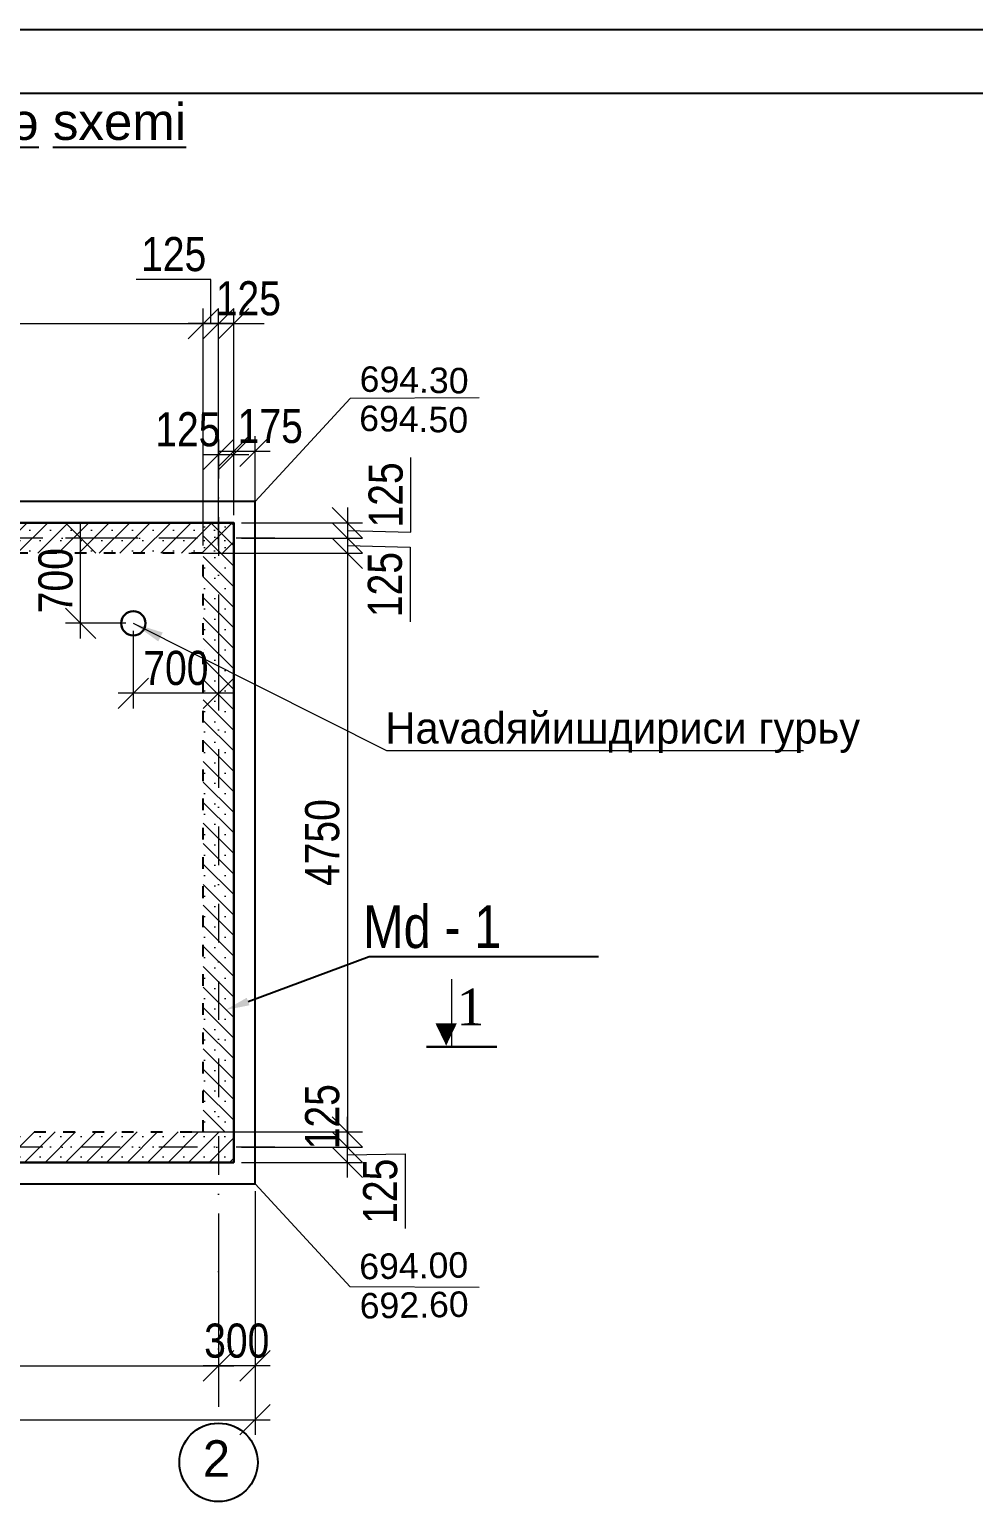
# Model space of a CAD drawing. Header units: millimetres. Extents: x 1067644 to 1117794, y -913136 to -692535.
# Drawn here: x 1087222 to 1094975, y -735183 to -723099 of the extents above; entities that cross this region are included whole.
import ezdxf
from ezdxf import colors
from ezdxf.entities.mleader import LeaderData, LeaderLine
from ezdxf.math import Vec2, Vec3

# ---------------------------------------------------------------- set-up
doc = ezdxf.new("R2010")
doc.units = ezdxf.units.MM
doc.linetypes.add('ACAD_ISO03W100', pattern=[30, 12, -18])
doc.linetypes.add('DASHDOT', pattern=[25.4, 12.7, -6.35, 0, -6.35])
doc.layers.add('111_Ном._пера__1', color=7, linetype='Continuous', lineweight=100)
doc.layers.add('Layer3', color=7, linetype='Continuous', lineweight=13)
doc.layers.add('Annotation - Text', color=7, linetype='Continuous')
doc.styles.get("Standard").update_dxf_attribs({"font": 'a3ar(la).ttf'})
doc.styles.add('style1', font='A3TI(LA).TTF', dxfattribs={"height": 200})
doc.styles.add('style3', font='ARIAAL_.TTF', dxfattribs={"height": 300})
doc.styles.add('style6', font='ARIALN.TTF', dxfattribs={"height": 300})
doc.styles.add('Times New Roman', font='times.ttf')
doc.styles.add('yazitipi', font='ARIALN.TTF')
doc.styles.add('СГЕНЕРИР_СТИЛЬ_3', font='a3ar(la).ttf')
doc.dimstyles.new('DIM_100', dxfattribs={"dimscale": 100, "dimtxt": 250, "dimasz": 2.5, "dimexe": 1.25, "dimexo": 0.625, "dimtad": 1, "dimdec": 0, "dimtxsty": 'style1', "dimblk": 'OBLIQUE', "dimcen": 2.5, "dimdle": 1.25, "dimclrd": 251, "dimclre": 251, "dimaunit": 1, "dimadec": 3, "dimazin": 0, "dimtfac": 1, "dimtdec": 0, "dimtmove": 1, "dimatfit": 3, "dimfxl": 1.25, "dimlwd": 5, "dimlwe": 5, "dimarcsym": 0})
doc.dimstyles.new('sevda', dxfattribs={"dimscale": 100, "dimtxt": 2.8, "dimasz": 2.5, "dimexe": 1.25, "dimexo": 0.625, "dimtad": 1, "dimtxsty": 'yazitipi', "dimblk": 'OBLIQUE', "dimcen": 2.5, "dimdle": 1.25, "dimclrd": 253, "dimclre": 253, "dimclrt": 73, "dimaunit": 1, "dimadec": 3, "dimazin": 0, "dimtfac": 1, "dimtmove": 1, "dimatfit": 3, "dimfxl": 1, "dimlwd": 13, "dimlwe": 13, "dimarcsym": 0})

# ---------------------------------------------------------------- blocks, each defined once
blk = doc.blocks.new('_Oblique')
at = {"color": 0, "linetype": 'ByBlock', "lineweight": -2}
blk.add_line((-0.5, -0.5), (0.5, 0.5), dxfattribs=at)
blk = doc.blocks.new('*D2')
at = {"color": 253, "lineweight": 13, "ltscale": 5, "transparency": 16777216}
for p, q in [((1083775, -732711), (1083775, -734194)), ((1088775, -732942), (1088775, -734194)), ((1083650, -734069), (1088900, -734069))]:
    blk.add_line(p, q, dxfattribs=at)
at = {"layer": 'Defpoints', "color": 0, "ltscale": 5, "transparency": 16777216}
for p in [(1083775, -732649), (1088775, -732879), (1088775, -734069)]:
    blk.add_point(p, dxfattribs=at)
at = {"color": 253, "lineweight": 13, "ltscale": 5, "transparency": 16777216, "xscale": 250, "yscale": 250, "zscale": 250, "rotation": 180}
blk.add_blockref('_Oblique', (1083775, -734069), dxfattribs=at)
at = {"color": 253, "lineweight": 13, "ltscale": 5, "transparency": 16777216, "xscale": 250, "yscale": 250, "zscale": 250}
blk.add_blockref('_Oblique', (1088775, -734069), dxfattribs=at)
at = {"color": 73, "ltscale": 5, "transparency": 16777216, "insert": (1086275, -733864), "char_height": 280, "attachment_point": 5, "style": 'yazitipi'}
blk.add_mtext('5000', dxfattribs=at)
blk = doc.blocks.new('*D6')
at = {"color": 253, "lineweight": 13, "ltscale": 15, "transparency": 16777216}
for p, q in [((1089075, -732711), (1089075, -734194)), ((1088775, -732881), (1088775, -734194)), ((1089200, -734069), (1088650, -734069))]:
    blk.add_line(p, q, dxfattribs=at)
at = {"layer": 'Defpoints', "color": 0, "ltscale": 15, "transparency": 16777216}
for p in [(1089075, -732649), (1088775, -732819), (1088775, -734069)]:
    blk.add_point(p, dxfattribs=at)
at = {"color": 253, "lineweight": 13, "ltscale": 15, "transparency": 16777216, "xscale": 250, "yscale": 250, "zscale": 250, "rotation": 180}
blk.add_blockref('_Oblique', (1088775, -734069), dxfattribs=at)
at = {"color": 253, "lineweight": 13, "ltscale": 15, "transparency": 16777216, "xscale": 250, "yscale": 250, "zscale": 250}
blk.add_blockref('_Oblique', (1089075, -734069), dxfattribs=at)
at = {"color": 73, "ltscale": 15, "transparency": 16777216, "insert": (1088925, -733864), "char_height": 280, "attachment_point": 5, "style": 'yazitipi'}
blk.add_mtext('300', dxfattribs=at)
blk = doc.blocks.new('*D7')
at = {"color": 253, "lineweight": 13, "ltscale": 15, "transparency": 16777216}
for p, q in [((1083475, -732636), (1083475, -734636)), ((1089075, -732636), (1089075, -734636)), ((1083350, -734511), (1089200, -734511))]:
    blk.add_line(p, q, dxfattribs=at)
at = {"layer": 'Defpoints', "color": 0, "ltscale": 15, "transparency": 16777216}
for p in [(1083475, -732574), (1089075, -732574), (1089075, -734511)]:
    blk.add_point(p, dxfattribs=at)
at = {"color": 253, "lineweight": 13, "ltscale": 15, "transparency": 16777216, "xscale": 250, "yscale": 250, "zscale": 250, "rotation": 180}
blk.add_blockref('_Oblique', (1083475, -734511), dxfattribs=at)
at = {"color": 253, "lineweight": 13, "ltscale": 15, "transparency": 16777216, "xscale": 250, "yscale": 250, "zscale": 250}
blk.add_blockref('_Oblique', (1089075, -734511), dxfattribs=at)
at = {"color": 73, "ltscale": 15, "transparency": 16777216, "insert": (1086275, -734305), "char_height": 280, "attachment_point": 5, "style": 'yazitipi'}
blk.add_mtext('5600', dxfattribs=at)
blk = doc.blocks.new('*D8')
at = {"color": 253, "lineweight": 13, "ltscale": 15, "transparency": 16777216}
for p, q in [((1089833, -732399), (1089833, -732024)), ((1088713, -732149), (1089958, -732149)), ((1088963, -732274), (1089958, -732274))]:
    blk.add_line(p, q, dxfattribs=at)
at = {"layer": 'Defpoints', "color": 0, "ltscale": 15, "transparency": 16777216}
for p in [(1088650, -732149), (1089833, -732149), (1088900, -732274)]:
    blk.add_point(p, dxfattribs=at)
at = {"color": 253, "lineweight": 13, "ltscale": 15, "transparency": 16777216, "xscale": 250, "yscale": 250, "zscale": 250}
for p, rotation in [((1089833, -732149), 90), ((1089833, -732274), 270)]:
    blk.add_blockref('_Oblique', p, dxfattribs=dict(at, rotation=rotation))
at = {"color": 73, "ltscale": 15, "transparency": 16777216, "insert": (1089628, -732024), "char_height": 280, "attachment_point": 5, "rotation": 90, "style": 'yazitipi'}
blk.add_mtext('125', dxfattribs=at)
blk = doc.blocks.new('*D9')
at = {"color": 253, "lineweight": 13, "ltscale": 15, "transparency": 16777216}
for p, q in [((1089833, -727149), (1089833, -727524)), ((1088963, -727274), (1089958, -727274)), ((1088713, -727399), (1089958, -727399)), ((1089833, -727336), (1090349, -727350)), ((1090349, -727350), (1090349, -727963))]:
    blk.add_line(p, q, dxfattribs=at)
at = {"layer": 'Defpoints', "color": 0, "ltscale": 15, "transparency": 16777216}
for p in [(1088900, -727274), (1088650, -727399), (1089833, -727399)]:
    blk.add_point(p, dxfattribs=at)
at = {"color": 253, "lineweight": 13, "ltscale": 15, "transparency": 16777216, "xscale": 250, "yscale": 250, "zscale": 250}
for p, rotation in [((1089833, -727274), 90), ((1089833, -727399), 270)]:
    blk.add_blockref('_Oblique', p, dxfattribs=dict(at, rotation=rotation))
at = {"color": 73, "ltscale": 15, "transparency": 16777216, "insert": (1090143, -727656), "char_height": 280, "attachment_point": 5, "rotation": 90, "style": 'yazitipi'}
blk.add_mtext('125', dxfattribs=at)
blk = doc.blocks.new('*D10')
at = {"color": 253, "lineweight": 13, "ltscale": 15, "transparency": 16777216}
for p, q in [((1089833, -727274), (1089833, -732274)), ((1088530, -727399), (1089958, -727399)), ((1088463, -732149), (1089958, -732149))]:
    blk.add_line(p, q, dxfattribs=at)
at = {"layer": 'Defpoints', "color": 0, "ltscale": 15, "transparency": 16777216}
for p in [(1088467, -727399), (1088400, -732149), (1089833, -732149)]:
    blk.add_point(p, dxfattribs=at)
at = {"color": 253, "lineweight": 13, "ltscale": 15, "transparency": 16777216, "xscale": 250, "yscale": 250, "zscale": 250}
for p, rotation in [((1089833, -727399), 90), ((1089833, -732149), 270)]:
    blk.add_blockref('_Oblique', p, dxfattribs=dict(at, rotation=rotation))
at = {"color": 73, "ltscale": 15, "transparency": 16777216, "insert": (1089628, -729774), "char_height": 280, "attachment_point": 5, "rotation": 90, "style": 'yazitipi'}
blk.add_mtext('4750', dxfattribs=at)
blk = doc.blocks.new('*D16')
at = {"color": 253, "lineweight": 13, "ltscale": 15, "transparency": 16777216}
for p, q in [((1083900, -727336), (1083900, -725389)), ((1088650, -727336), (1088650, -725389)), ((1083775, -725514), (1088775, -725514))]:
    blk.add_line(p, q, dxfattribs=at)
at = {"layer": 'Defpoints', "color": 0, "ltscale": 15, "transparency": 16777216}
for p in [(1088650, -725514), (1083900, -727399), (1088650, -727399)]:
    blk.add_point(p, dxfattribs=at)
at = {"color": 253, "lineweight": 13, "ltscale": 15, "transparency": 16777216, "xscale": 250, "yscale": 250, "zscale": 250, "rotation": 180}
blk.add_blockref('_Oblique', (1083900, -725514), dxfattribs=at)
at = {"color": 253, "lineweight": 13, "ltscale": 15, "transparency": 16777216, "xscale": 250, "yscale": 250, "zscale": 250}
blk.add_blockref('_Oblique', (1088650, -725514), dxfattribs=at)
at = {"color": 73, "ltscale": 15, "transparency": 16777216, "insert": (1086275, -725308), "char_height": 280, "attachment_point": 5, "style": 'yazitipi'}
blk.add_mtext('4750', dxfattribs=at)
blk = doc.blocks.new('*D18')
at = {"color": 253, "lineweight": 13, "ltscale": 15, "transparency": 16777216}
for p, q in [((1088713, -725151), (1088100, -725151)), ((1088713, -725514), (1088713, -725151)), ((1088650, -727336), (1088650, -725389)), ((1088775, -727211), (1088775, -725389)), ((1088525, -725514), (1088900, -725514))]:
    blk.add_line(p, q, dxfattribs=at)
at = {"layer": 'Defpoints', "color": 0, "ltscale": 15, "transparency": 16777216}
for p in [(1088775, -725514), (1088775, -727274), (1088650, -727399)]:
    blk.add_point(p, dxfattribs=at)
at = {"color": 253, "lineweight": 13, "ltscale": 15, "transparency": 16777216, "xscale": 250, "yscale": 250, "zscale": 250, "rotation": 180}
blk.add_blockref('_Oblique', (1088650, -725514), dxfattribs=at)
at = {"color": 253, "lineweight": 13, "ltscale": 15, "transparency": 16777216, "xscale": 250, "yscale": 250, "zscale": 250}
blk.add_blockref('_Oblique', (1088775, -725514), dxfattribs=at)
at = {"color": 73, "ltscale": 15, "transparency": 16777216, "insert": (1088407, -724945), "char_height": 280, "attachment_point": 5, "style": 'yazitipi'}
blk.add_mtext('125', dxfattribs=at)
blk = doc.blocks.new('*D111')
at = {"color": 253, "lineweight": 13, "ltscale": 15, "transparency": 16777216}
for p, q in [((1088775, -727336), (1088775, -725389)), ((1088900, -727086), (1088900, -725389)), ((1088775, -725514), (1088525, -725514)), ((1088900, -725514), (1088775, -725514)), ((1088900, -725514), (1089150, -725514))]:
    blk.add_line(p, q, dxfattribs=at)
at = {"layer": 'Defpoints', "color": 0, "ltscale": 15, "transparency": 16777216}
for p in [(1088775, -725514), (1088900, -727149), (1088775, -727399)]:
    blk.add_point(p, dxfattribs=at)
at = {"color": 253, "lineweight": 13, "ltscale": 15, "transparency": 16777216, "xscale": 250, "yscale": 250, "zscale": 250}
blk.add_blockref('_Oblique', (1088775, -725514), dxfattribs=at)
at = {"color": 253, "lineweight": 13, "ltscale": 15, "transparency": 16777216, "xscale": 250, "yscale": 250, "zscale": 250, "rotation": 180}
blk.add_blockref('_Oblique', (1088900, -725514), dxfattribs=at)
at = {"color": 73, "ltscale": 15, "transparency": 16777216, "insert": (1089020, -725308), "char_height": 280, "attachment_point": 5, "style": 'yazitipi'}
blk.add_mtext('125', dxfattribs=at)
blk = doc.blocks.new('*D112')
at = {"color": 253, "lineweight": 13, "ltscale": 15, "transparency": 16777216}
for p, q in [((1089833, -732524), (1089833, -732149)), ((1088963, -732274), (1089958, -732274)), ((1088963, -732399), (1089958, -732399)), ((1089833, -732336), (1090309, -732330)), ((1090309, -732330), (1090309, -732942))]:
    blk.add_line(p, q, dxfattribs=at)
at = {"layer": 'Defpoints', "color": 0, "ltscale": 15, "transparency": 16777216}
for p in [(1088900, -732274), (1089833, -732274), (1088900, -732399)]:
    blk.add_point(p, dxfattribs=at)
at = {"color": 253, "lineweight": 13, "ltscale": 15, "transparency": 16777216, "xscale": 250, "yscale": 250, "zscale": 250}
for p, rotation in [((1089833, -732274), 90), ((1089833, -732399), 270)]:
    blk.add_blockref('_Oblique', p, dxfattribs=dict(at, rotation=rotation))
at = {"color": 73, "ltscale": 15, "transparency": 16777216, "insert": (1090104, -732636), "char_height": 280, "attachment_point": 5, "rotation": 90, "style": 'yazitipi'}
blk.add_mtext('125', dxfattribs=at)
blk = doc.blocks.new('*D113')
at = {"color": 253, "lineweight": 13, "ltscale": 15, "transparency": 16777216}
for p, q in [((1090354, -727226), (1090354, -726614)), ((1089833, -727024), (1089833, -727399)), ((1088963, -727149), (1089958, -727149)), ((1088963, -727274), (1089958, -727274)), ((1089833, -727211), (1090354, -727226))]:
    blk.add_line(p, q, dxfattribs=at)
at = {"layer": 'Defpoints', "color": 0, "ltscale": 15, "transparency": 16777216}
for p in [(1088900, -727149), (1088900, -727274), (1089833, -727274)]:
    blk.add_point(p, dxfattribs=at)
at = {"color": 253, "lineweight": 13, "ltscale": 15, "transparency": 16777216, "xscale": 250, "yscale": 250, "zscale": 250}
for p, rotation in [((1089833, -727149), 90), ((1089833, -727274), 270)]:
    blk.add_blockref('_Oblique', p, dxfattribs=dict(at, rotation=rotation))
at = {"color": 73, "ltscale": 15, "transparency": 16777216, "insert": (1090149, -726920), "char_height": 280, "attachment_point": 5, "rotation": 90, "style": 'yazitipi'}
blk.add_mtext('125', dxfattribs=at)
blk = doc.blocks.new('*D125')
at = {"color": 253, "lineweight": 13, "ltscale": 15, "transparency": 16777216}
for p, q in [((1088075, -728036), (1088075, -728673)), ((1088775, -727936), (1088775, -728673)), ((1088900, -728548), (1087950, -728548))]:
    blk.add_line(p, q, dxfattribs=at)
at = {"layer": 'Defpoints', "color": 0, "ltscale": 15, "transparency": 16777216}
for p in [(1088775, -727874), (1088075, -727974), (1088075, -728548)]:
    blk.add_point(p, dxfattribs=at)
at = {"color": 253, "lineweight": 13, "ltscale": 15, "transparency": 16777216, "xscale": 250, "yscale": 250, "zscale": 250, "rotation": 180}
blk.add_blockref('_Oblique', (1088075, -728548), dxfattribs=at)
at = {"color": 253, "lineweight": 13, "ltscale": 15, "transparency": 16777216, "xscale": 250, "yscale": 250, "zscale": 250}
blk.add_blockref('_Oblique', (1088775, -728548), dxfattribs=at)
at = {"color": 73, "ltscale": 15, "transparency": 16777216, "insert": (1088425, -728342), "char_height": 280, "attachment_point": 5, "style": 'yazitipi'}
blk.add_mtext('700', dxfattribs=at)
blk = doc.blocks.new('*D126')
at = {"color": 253, "lineweight": 13, "ltscale": 15, "transparency": 16777216}
for p, q in [((1088775, -727336), (1088775, -726463)), ((1088900, -727086), (1088900, -726463)), ((1088650, -726588), (1089025, -726588))]:
    blk.add_line(p, q, dxfattribs=at)
at = {"layer": 'Defpoints', "color": 0, "ltscale": 15, "transparency": 16777216}
for p in [(1088900, -726588), (1088900, -727149), (1088775, -727399)]:
    blk.add_point(p, dxfattribs=at)
at = {"color": 253, "lineweight": 13, "ltscale": 15, "transparency": 16777216, "xscale": 250, "yscale": 250, "zscale": 250, "rotation": 180}
blk.add_blockref('_Oblique', (1088775, -726588), dxfattribs=at)
at = {"color": 253, "lineweight": 13, "ltscale": 15, "transparency": 16777216, "xscale": 250, "yscale": 250, "zscale": 250}
blk.add_blockref('_Oblique', (1088900, -726588), dxfattribs=at)
at = {"color": 73, "ltscale": 15, "transparency": 16777216, "insert": (1088523, -726383), "char_height": 280, "attachment_point": 5, "style": 'yazitipi'}
blk.add_mtext('125', dxfattribs=at)
blk = doc.blocks.new('*D142')
at = {"color": 253, "lineweight": 13, "ltscale": 15, "transparency": 16777216}
for p, q in [((1088900, -727086), (1088900, -726437)), ((1089075, -727060), (1089075, -726437)), ((1088775, -726562), (1089200, -726562))]:
    blk.add_line(p, q, dxfattribs=at)
at = {"layer": 'Defpoints', "color": 0, "ltscale": 15, "transparency": 16777216}
for p in [(1089075, -726562), (1088900, -727149), (1089075, -727122)]:
    blk.add_point(p, dxfattribs=at)
at = {"color": 253, "lineweight": 13, "ltscale": 15, "transparency": 16777216, "xscale": 250, "yscale": 250, "zscale": 250, "rotation": 180}
blk.add_blockref('_Oblique', (1088900, -726562), dxfattribs=at)
at = {"color": 253, "lineweight": 13, "ltscale": 15, "transparency": 16777216, "xscale": 250, "yscale": 250, "zscale": 250}
blk.add_blockref('_Oblique', (1089075, -726562), dxfattribs=at)
at = {"color": 73, "ltscale": 15, "transparency": 16777216, "insert": (1089200, -726356), "char_height": 280, "attachment_point": 5, "style": 'yazitipi'}
blk.add_mtext('175', dxfattribs=at)
blk = doc.blocks.new('ntnntyht')
at = {"lineweight": 25}
blk.add_line((1961564, -20955), (2003567, -20955), dxfattribs=at)
at = {"lineweight": 25, "ltscale": 15}
blk.add_line((2003045, -21477), (1963653, -21477), dxfattribs=at)
blk = doc.blocks.new('*D155')
at = {"color": 253, "lineweight": 13, "ltscale": 15, "transparency": 16777216}
for p, q in [((1087643, -728099), (1087643, -727149)), ((1088113, -727274), (1087518, -727274)), ((1088013, -727974), (1087518, -727974))]:
    blk.add_line(p, q, dxfattribs=at)
at = {"layer": 'Defpoints', "color": 0, "ltscale": 15, "transparency": 16777216}
for p in [(1087643, -727274), (1088175, -727274), (1088075, -727974)]:
    blk.add_point(p, dxfattribs=at)
at = {"color": 253, "lineweight": 13, "ltscale": 15, "transparency": 16777216, "xscale": 250, "yscale": 250, "zscale": 250}
for p, rotation in [((1087643, -727274), 90), ((1087643, -727974), 270)]:
    blk.add_blockref('_Oblique', p, dxfattribs=dict(at, rotation=rotation))
at = {"color": 73, "ltscale": 15, "transparency": 16777216, "insert": (1087438, -727624), "char_height": 280, "attachment_point": 5, "rotation": 90, "style": 'yazitipi'}
blk.add_mtext('700', dxfattribs=at)

msp = doc.modelspace()

# ---------------------------------------------------------------- hatches: boundary and pattern name
at = {"lineweight": 5, "ltscale": 5000}
h = msp.add_hatch(dxfattribs=at)
h.set_pattern_fill('SACNCR', color=109, scale=50)
h.set_pattern_definition([(45, (101615.76, -4019.53), (-84.189901, 84.189901), []), (45, (101699.95, -4019.53), (-84.189901, 84.189901), [0, -119.0625])])
edge = h.paths.add_edge_path()
edge.add_line((1083650.293, -727399.192), (1088900.293, -727399.192))
edge.add_line((1088900.293, -727524.192), (1088900.293, -727148.883))
edge.add_line((1088900.293, -727148.883), (1083650.293, -727148.883))
edge.add_line((1083650.306, -727148.883), (1083650.279, -727399.192))
h = msp.add_hatch(dxfattribs=at)
h.set_pattern_fill('SACNCR', color=109, scale=50, angle=-90)
h.set_pattern_definition([(315, (1816903.26, 253882.6), (84.189901, 84.189901), []), (315, (1816903.26, 253798.41), (84.189901, 84.189901), [0, -119.0625])])
edge = h.paths.add_edge_path()
edge.add_line((1088900.293, -732148.883), (1088900.293, -727148.883))
edge.add_line((1088900.293, -727148.883), (1088650.293, -727148.883))
edge.add_line((1088650.293, -727148.883), (1088650.293, -732149.851))
edge.add_line((1088650.293, -732149.911), (1088900.293, -732149.938))
h = msp.add_hatch(dxfattribs=at)
h.set_pattern_fill('SACNCR', color=109, scale=50)
h.set_pattern_definition([(45, (101615.76, 855.16), (-84.189901, 84.189901), []), (45, (101699.95, 855.16), (-84.189901, 84.189901), [0, -119.0625])])
edge = h.paths.add_edge_path()
edge.add_line((1083650.293, -732398.883), (1088900.293, -732398.883))
edge.add_line((1088900.293, -732398.883), (1088900.293, -732148.883))
edge.add_line((1088900.293, -732148.883), (1083650.293, -732148.883))
edge.add_line((1083650.306, -732148.883), (1083650.279, -732398.883))

# ---------------------------------------------------------------- linework, layer by layer
at = {"linetype": 'DASHDOT', "lineweight": 15, "ltscale": 25}
for p, q in [((1088775.293, -726466.443), (1088775.293, -734539.525)), ((1089237.645, -727273.883), (1081721.498, -727273.883)), ((1089237.645, -732273.883), (1081721.498, -732273.883))]:
    msp.add_line(p, q, dxfattribs=at)
at = {"color": 7, "lineweight": 18, "flags": 128}
for points in [[(1090914.964, -726122.572), (1089855.059, -726127.467), (1089075.293, -726973.883)], [(1090914.964, -733425.193), (1089855.059, -733420.298), (1089075.293, -732573.883)]]:
    msp.add_lwpolyline(points, dxfattribs=at)
at = {"color": 3, "lineweight": 25, "ltscale": 5}
msp.add_lwpolyline([(1083475.293, -732573.883), (1089075.293, -732573.883), (1089075.293, -726973.883), (1083475.293, -726973.883)], close=True, dxfattribs=at)
at = {"lineweight": 30, "ltscale": 15}
msp.add_lwpolyline([(1083650.293, -732398.883), (1088900.293, -732398.883), (1088900.293, -727148.883), (1083650.293, -727148.883)], close=True, dxfattribs=at)
at = {"color": 71, "linetype": 'ACAD_ISO03W100', "lineweight": 25, "ltscale": 8}
msp.add_lwpolyline([(1083900.293, -732148.883), (1088650.293, -732148.883), (1088650.293, -727398.883), (1083900.293, -727398.883), (1083900.293, -732148.883)], dxfattribs=at)
at = {"lineweight": 30, "ltscale": 15}
msp.add_circle((1088075.293, -727973.883), 100, dxfattribs=at)
at = {"ltscale": 2}
msp.add_circle((1088775.293, -734861.251), 321.726, dxfattribs=at)
at = {"layer": 'Annotation - Text', "lineweight": 13, "ltscale": 20}
msp.add_line((1090689.278, -730894.855), (1090689.278, -731451.319), dxfattribs=at)
at = {"layer": 'Annotation - Text', "color": 7, "lineweight": 30, "ltscale": 20}
msp.add_line((1090482.194, -731451.319), (1091060.845, -731451.319), dxfattribs=at)

# ---------------------------------------------------------------- block references
at = {"color": 3, "xscale": 1.004925508461463, "yscale": 1.004925508461463, "zscale": 1.004925508461463}
msp.add_blockref('ntnntyht', (-895641.897, -702041.285), dxfattribs=at)

# ---------------------------------------------------------------- texts
at = {"lineweight": 9, "char_height": 250.2816}
for s, insert, width, attachment_point, rotation in [('{\\fArial|b0|i0|c238|p34;\\H0.83662x;694.30}', (1089932.38, -726075.663), 836.44791, 7, 359.0172048), ('{\\fArial|b0|i0|c238|p34;\\H0.83662x;694.50}', (1089928.824, -726397.752), 777.97761, 7, 359.0172048), ('{\\fArial|b0|i0|c238|p34;\\H0.83662x;694.00}', (1089928.824, -733150.014), 777.97761, 1, 0.9827952), ('{\\fArial|b0|i0|c238|p34;\\H0.83662x;692.60}', (1089932.38, -733472.103), 836.44791, 1, 0.9827952)]:
    msp.add_mtext(s, dxfattribs=dict(at, insert=insert, width=width, attachment_point=attachment_point, rotation=rotation))
at = {"color": 0, "lineweight": 30, "ltscale": 20, "insert": (1090957.016, -731272.938), "char_height": 300, "attachment_point": 9}
msp.add_mtext('{\\fTimes New Roman|b0|i0|c0|p18;1}', dxfattribs=at)
at = {"ltscale": 2, "insert": (1088869.942, -734679.865), "char_height": 300, "width": 6406.56045, "attachment_point": 3, "style": 'style3'}
msp.add_mtext('2', dxfattribs=at)
at = {"layer": '111_Ном._пера__1', "linetype": 'Continuous', "lineweight": 13, "style": 'СГЕНЕРИР_СТИЛЬ_3'}
msp.add_text('Havadяйишдириcи гурьу', height=256, dxfattribs=at).set_placement((1090145.345, -728960.943))
at = {"layer": 'Annotation - Text', "lineweight": 13, "ltscale": 20, "insert": (1090794.196, -731219.631), "char_height": 200, "attachment_point": 3, "style": 'Times New Roman'}
msp.add_mtext_dynamic_manual_height_columns('{\\fArial|b0|i0|c204|p34;\\H1.0833x;▼}', width=1371.9513, gutter_width=12.5, heights=[0], dxfattribs=at)
at = {"layer": 'Layer3', "color": 0, "lineweight": 25, "insert": (1082560.038, -723705.756), "char_height": 520, "width": 7423.62436, "attachment_point": 1}
msp.add_mtext('       {\\H0.5769x;\\LSu \\fArial|b0|i0|c238|p34;ç\\fArial|b0|i0|c0|p34;ə\\fArial|b0|i0|c238|p34;nin\\fA3 Arial AzLat|b0|i0|c204|p34; yerl\\fArial|b0|i0|c0|p34;ə\\fArial|b0|i0|c238|p34;şm\\fArial|b0|i0|c0|p34;ə\\fArial|b0|i0|c238|p34; sxemi\\fA3 Arial AzLat|b0|i0|c204|p34; \\l \\H1.083x; }', dxfattribs=at)

# ---------------------------------------------------------------- dimensions: what is measured, and where the dimension line sits
at = {"ltscale": 15}
for base, p1, p2, picture, middle in [((1088775.293, -725513.584), (1088650.293, -727398.883), (1088775.293, -727273.883), '*D18', (1088650.293, -725150.871)), ((1088775.293, -725513.584), (1088900.293, -727148.883), (1088775.293, -727398.883), '*D111', (1089020.381, -725513.584)), ((1088900.293, -726588.369), (1088775.293, -727398.883), (1088900.293, -727148.883), '*D126', (1088523.142, -726588.369)), ((1089075.293, -726561.853), (1088900.293, -727148.883), (1089075.293, -727122.368), '*D142', (1089200.293, -726561.853))]:
    dim = msp.add_linear_dim(base=base, p1=p1, p2=p2, dimstyle='sevda', dxfattribs=at)
    dim.commit()
    dim.dimension.update_dxf_attribs({"geometry": picture, "text_midpoint": middle, "dimtype": 160})
for base, p1, p2, picture, middle in [((1088650.293, -725513.584), (1083900.293, -727398.883), (1088650.293, -727398.883), '*D16', (1086275.293, -725308.123)), ((1088075.293, -728547.779), (1088775.293, -727873.883), (1088075.293, -727973.883), '*D125', (1088425.293, -728342.318)), ((1089075.293, -734510.765), (1083475.293, -732573.883), (1089075.293, -732573.883), '*D7', (1086275.293, -734305.305))]:
    dim = msp.add_linear_dim(base=base, p1=p1, p2=p2, dimstyle='sevda', dxfattribs=at)
    dim.commit()
    dim.dimension.update_dxf_attribs({"geometry": picture, "text_midpoint": middle})
for base, p1, p2, angle, picture, middle in [((1089833.093, -727273.883), (1088900.293, -727148.883), (1088900.293, -727273.883), 270, '*D113', (1090354.055, -727163.604)), ((1089833.093, -727398.883), (1088900.293, -727273.883), (1088650.293, -727398.883), 90, '*D9', (1090348.785, -727412.606)), ((1089833.093, -732148.883), (1088900.293, -732273.883), (1088650.293, -732148.883), 270, '*D8', (1089833.093, -732023.883)), ((1089833.093, -732273.883), (1088900.293, -732398.883), (1088900.293, -732273.883), 270, '*D112', (1090309.43, -732392.141)), ((1088775.293, -734069.139), (1089075.293, -732648.883), (1088775.293, -732818.534), 180, '*D6', (1088925.293, -734069.139))]:
    dim = msp.add_linear_dim(base=base, p1=p1, p2=p2, angle=angle, dimstyle='sevda', dxfattribs=at)
    dim.commit()
    dim.dimension.update_dxf_attribs({"geometry": picture, "text_midpoint": middle, "dimtype": 160})
for base, p1, p2, picture, middle in [((1087643.317, -727273.883), (1088075.293, -727973.883), (1088175.293, -727273.883), '*D155', (1087437.857, -727623.883)), ((1089833.093, -732148.883), (1088467.117, -727398.883), (1088400.293, -732148.883), '*D10', (1089627.633, -729773.883))]:
    dim = msp.add_linear_dim(base=base, p1=p1, p2=p2, angle=90, dimstyle='sevda', dxfattribs=at)
    dim.commit()
    dim.dimension.update_dxf_attribs({"geometry": picture, "text_midpoint": middle})
at = {"ltscale": 5}
dim = msp.add_linear_dim(base=(1088775.293, -734069.139), p1=(1083775.293, -732648.883), p2=(1088775.293, -732879.408), dimstyle='sevda', dxfattribs=at)
dim.commit()
dim.dimension.update_dxf_attribs({"geometry": '*D2', "text_midpoint": (1086275.293, -733863.679)})

# ---------------------------------------------------------------- leaders
msp.add_leader([(1088075.293, -727973.883), (1090153.973, -729018.575), (1093579.025, -729018.575)], dimstyle='DIM_100', override={"dimgap": 0.625, "dimtad": 0}, dxfattribs=at)
at = {"color": 13, "linetype": 'ByBlock', "lineweight": 9}
ml = msp.add_multileader_mtext('Standard', dxfattribs=at)
ml.set_content('{\\fArial Narrow|b0|i0|c238|p34;\\C256;Md - 1     }', color=3, style='style6')
ml.set_leader_properties()
ml.build(insert=Vec2(0, 0))
ml.multileader.update_dxf_attribs({"text_left_attachment_type": 6, "text_right_attachment_type": 6, "dogleg_length": 0.36, "arrow_head_size": 200})
ctx = ml.context
ctx.base_point, ctx.char_height, ctx.arrow_head_size, ctx.landing_gap_size, ctx.plane_origin = Vec3(1090012.937, -730709.307), 350, 200, 0.15, Vec3(1083373.339, -734796.692)
ctx.left_attachment, ctx.right_attachment, ctx.text_align_type = 6, 6, 1
notes = []
notes.append((ctx, [(0, (1, 1, 0), (1090012.577, -730709.307), (1, 0), 0.36, [(0, [(1088830.58, -731148.1)], 0, [])])]))
ctx.mtext.insert, ctx.mtext.alignment, ctx.mtext.flow_direction = Vec3(1090529.253, -730289.307), 2, 5
for ctx, leaders in notes:
    for number, flags, end, landing, length, lines in leaders:
        leader = LeaderData()
        leader.index, (leader.has_last_leader_line, leader.has_dogleg_vector, leader.attachment_direction) = number, flags
        leader.last_leader_point, leader.dogleg_vector, leader.dogleg_length = Vec3(end), Vec3(landing), length
        for number, points, colour, breaks in lines:
            line = LeaderLine()
            line.index, line.vertices, line.color, line.breaks = number, Vec3.list(points), colors.encode_raw_color(colour), breaks
            leader.lines.append(line)
        ctx.leaders.append(leader)

doc.saveas('drawing.dxf')
